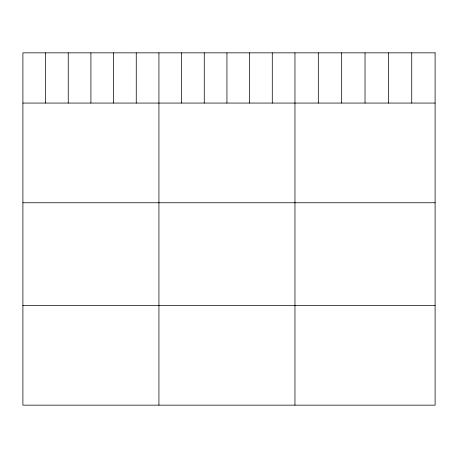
<?xml version="1.0" encoding="UTF-8"?>
<svg xmlns="http://www.w3.org/2000/svg" width="458" height="458" viewBox="0 0 458 458"><rect width="100%" height="100%" fill="white"/><g stroke="black" fill="none" stroke-linecap="round" stroke-linejoin="round"><path stroke-width="0.69" d="M22.9 103.067L435.1 103.067M22.9 202.757L435.1 202.757M22.9 305.463L435.1 305.463M411.742 52.847L411.742 103.067M388.384 52.847L388.384 103.067M365.026 52.847L365.026 103.067M341.668 52.847L341.668 103.067M318.31 52.847L318.31 103.067M294.952 52.847L294.952 405.153M272.281 52.847L272.281 103.067M249.61 52.847L249.61 103.067M226.939 52.847L226.939 103.067M204.268 52.847L204.268 103.067M181.597 52.847L181.597 103.067M158.926 52.847L158.926 405.153M136.255 52.847L136.255 103.067M113.584 52.847L113.584 103.067M90.913 52.847L90.913 103.067M68.242 52.847L68.242 103.067M45.571 52.847L45.571 103.067M435.1 52.847L22.9 52.847L22.9 405.153L435.1 405.153L435.1 52.847"/></g></svg>
